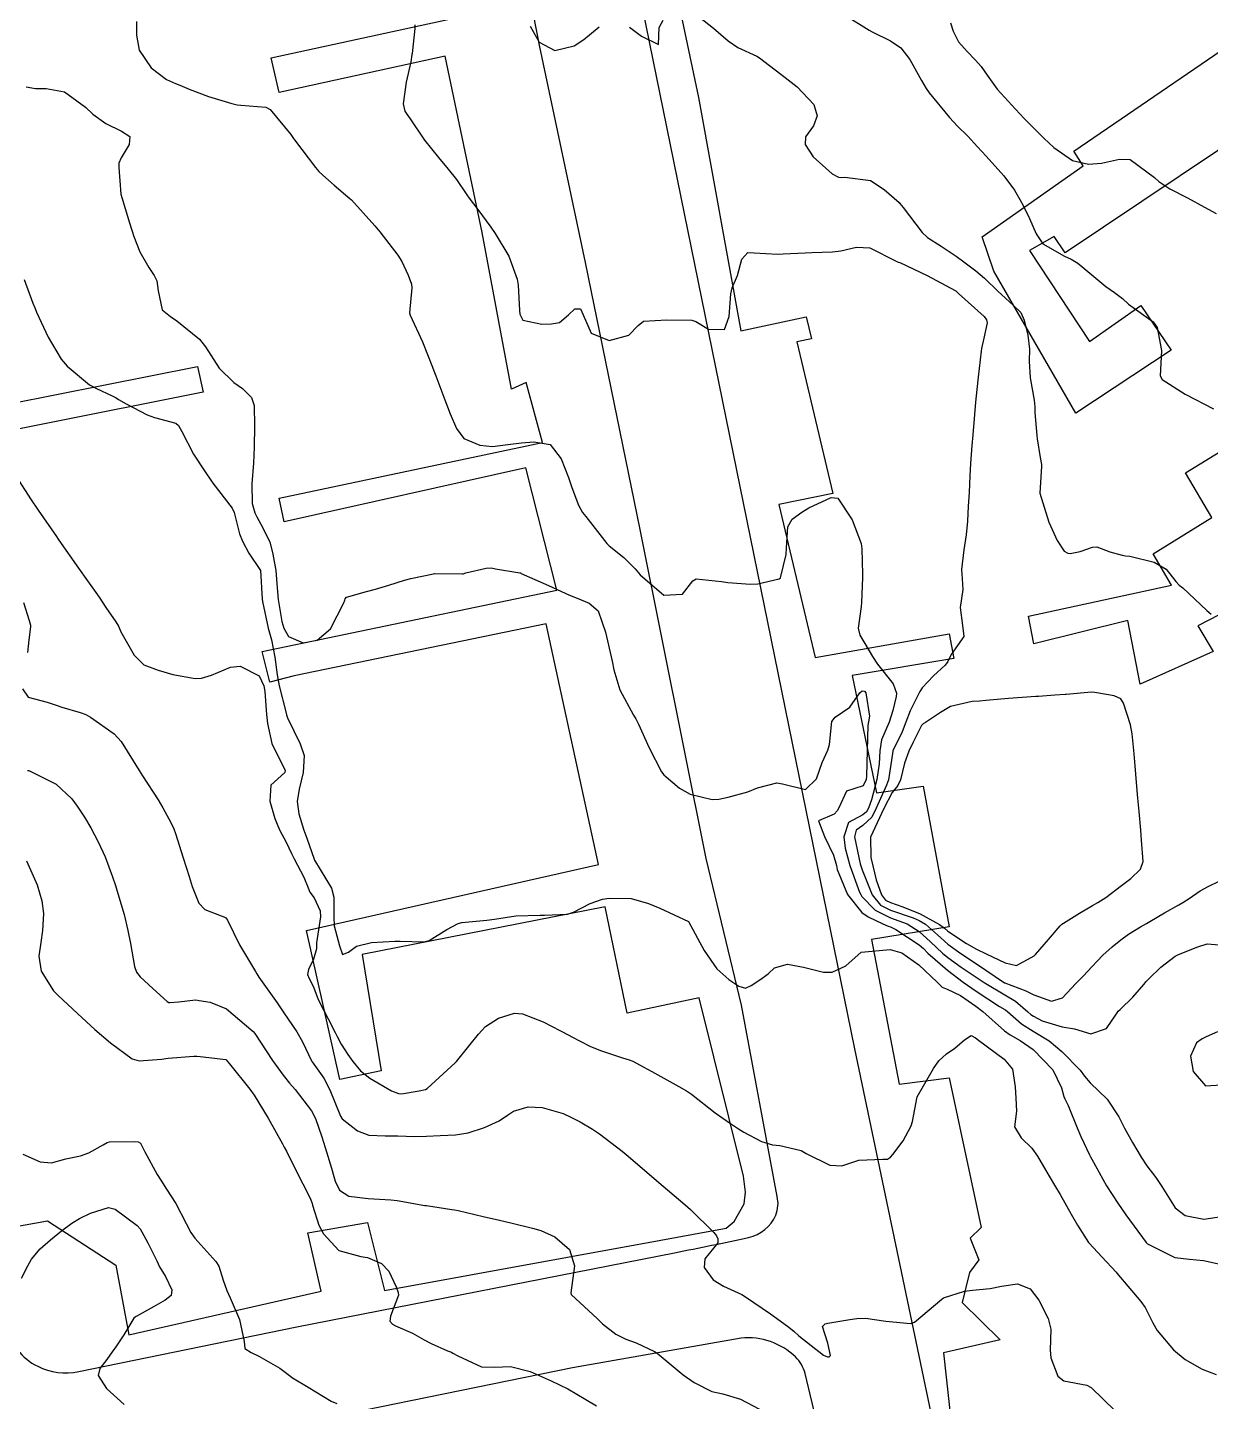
# Model space of a CAD drawing. Header units: metres. Extents: x 307586 to 320046, y 7427249 to 7434250.
# Drawn here: x 316859.9 to 316941.9, y 7432264.2 to 7432359.6 of the extents above; entities that cross this region are included whole.
import ezdxf

# ---------------------------------------------------------------- set-up
doc = ezdxf.new("R2010")
doc.units = ezdxf.units.M
doc.header["$MEASUREMENT"] = 0
for name, color, linetype in [('Curvas de Nivel 1m', 11, 'Continuous'), ('Curvas de Nivel 5m', 15, 'Continuous'), ('Edificações', 30, 'Continuous'), ('Vias Primárias', 230, 'Continuous')]:
    doc.layers.add(name, color=color, linetype=linetype)

msp = doc.modelspace()

# ---------------------------------------------------------------- linework, layer by layer
at = {"layer": 'Curvas de Nivel 1m', "flags": 128}
for points, elevation in [([(316867.428, 7432360), (316867.417, 7432359.047), (316867.601, 7432357.999), (316868.435, 7432356.774), (316869.511, 7432355.974), (316870.135, 7432355.679), (316870.419, 7432355.561), (316871.082, 7432355.288), (316872.411, 7432354.791), (316874.036, 7432354.294), (316874.406, 7432354.205), (316874.663, 7432354.173), (316876.404, 7432354.033), (316876.689, 7432353.887), (316878.121, 7432352.137), (316878.312, 7432351.871), (316878.381, 7432351.765), (316879.834, 7432349.848), (316880.082, 7432349.576), (316880.348, 7432349.323), (316881.128, 7432348.62), (316882.084, 7432347.822), (316882.221, 7432347.71), (316882.331, 7432347.606), (316883.954, 7432345.804), (316884.307, 7432345.392), (316885.56, 7432343.781), (316885.835, 7432343.333), (316886.269, 7432342.391), (316886.496, 7432341.768), (316886.524, 7432341.502), (316886.362, 7432339.769), (316886.398, 7432339.601), (316887.261, 7432337.76), (316887.959, 7432335.989), (316888.045, 7432335.751), (316888.187, 7432335.388), (316888.808, 7432333.74), (316889.179, 7432332.76), (316889.618, 7432331.728), (316890.133, 7432331.04), (316891.255, 7432330.58), (316892.125, 7432330.489), (316893.196, 7432330.62), (316894.129, 7432330.743), (316894.98, 7432330.817), (316896.128, 7432330.628), (316896.876, 7432329.642), (316897.401, 7432328.336), (316897.631, 7432327.635), (316898.081, 7432326.428), (316898.369, 7432325.919), (316898.601, 7432325.622), (316900.045, 7432323.763), (316900.221, 7432323.598), (316901.229, 7432322.782), (316902.027, 7432321.993), (316902.38, 7432321.576), (316904.002, 7432320.168), (316905.311, 7432320.233), (316906.018, 7432321.175), (316906.244, 7432321.303), (316908.017, 7432321.118), (316908.461, 7432321.059), (316910.015, 7432320.927), (316910.541, 7432320.948), (316912.021, 7432321.311), (316912.101, 7432321.38), (316912.126, 7432321.459), (316912.494, 7432323), (316912.525, 7432323.455), (316912.61, 7432324.91), (316912.925, 7432325.451), (316913.593, 7432325.93), (316914.081, 7432326.227), (316915.619, 7432326.948), (316916.088, 7432326.906), (316917.088, 7432325.4), (316917.696, 7432323.746), (316917.75, 7432323.393), (316917.795, 7432321.622), (316917.793, 7432321.392), (316917.738, 7432319.652), (316917.708, 7432319.393), (316917.494, 7432317.878), (316917.616, 7432317.394), (316917.967, 7432316.805), (316918.5, 7432315.924), (316918.843, 7432315.377), (316919.933, 7432314.009), (316920.158, 7432313.358), (316920.138, 7432313.14), (316919.911, 7432312.173), (316919.636, 7432311.364), (316919.123, 7432310.133), (316919.004, 7432309.373), (316918.96, 7432308.469), (316918.801, 7432307.376), (316918.42, 7432305.963), (316918.202, 7432305.384), (316918.077, 7432305.138), (316917.826, 7432304.934), (316916.834, 7432304.384), (316916.508, 7432303.403), (316916.594, 7432302.603), (316916.912, 7432301.399), (316917.589, 7432299.558), (316917.671, 7432299.391), (316917.752, 7432299.262), (316918.67, 7432298.304), (316919.737, 7432297.782), (316920.895, 7432297.348), (316921.728, 7432296.833), (316922.513, 7432296.12), (316923.352, 7432295.315), (316923.708, 7432295.015), (316924.652, 7432294.347), (316925.688, 7432293.649), (316926.239, 7432293.284), (316927.674, 7432292.42), (316928.404, 7432291.993), (316929.279, 7432291.246), (316929.484, 7432291.066), (316929.66, 7432290.954), (316930.259, 7432290.632), (316931.653, 7432290.219), (316932.51, 7432290.066), (316933.648, 7432289.714), (316934.729, 7432290.102), (316935.457, 7432291.172), (316935.542, 7432291.293), (316935.665, 7432291.411), (316936.566, 7432292.269), (316937.322, 7432293.154), (316937.489, 7432293.348), (316937.689, 7432293.569), (316938.489, 7432294.351), (316939.494, 7432295.123), (316939.714, 7432295.229), (316941.069, 7432295.757), (316941.722, 7432295.98), (316942.541, 7432295.912)], 758), ([(316901.634, 7432359.588), (316902.467, 7432358.962), (316903.643, 7432358.386), (316903.681, 7432359.568), (316903.956, 7432360.09)], 756), ([(316906.484, 7432360.279), (316907.468, 7432359.52), (316908.464, 7432358.647), (316909.153, 7432358.193), (316910.454, 7432357.592), (316910.646, 7432357.478), (316912.439, 7432356.093), (316913.268, 7432355.452), (316914.415, 7432354.226), (316914.653, 7432353.436), (316914.396, 7432352.744), (316913.845, 7432351.989), (316913.815, 7432351.446), (316914.37, 7432350.598), (316915.685, 7432349.42), (316916.121, 7432349.183), (316916.35, 7432349.16), (316916.582, 7432349.176), (316918.349, 7432348.954), (316919.305, 7432348.338), (316920.334, 7432347.431), (316920.397, 7432347.359), (316920.609, 7432347.078), (316921.944, 7432345.344), (316922.308, 7432344.999), (316923.245, 7432344.384), (316924.289, 7432343.704), (316924.828, 7432343.312), (316925.66, 7432342.682), (316926.272, 7432342.17), (316927.179, 7432341.281), (316928.253, 7432340.306), (316928.785, 7432339.799), (316929.026, 7432339.258), (316929.269, 7432338.213), (316929.378, 7432337.253), (316929.356, 7432336.404), (316929.438, 7432335.251), (316929.705, 7432333.712), (316929.745, 7432333.246), (316929.76, 7432332.847), (316929.894, 7432331.244), (316929.914, 7432331.016), (316930.128, 7432329.728), (316930.222, 7432329.239), (316930.229, 7432329.131), (316930.093, 7432327.24), (316930.73, 7432325.233), (316931.316, 7432323.966), (316931.799, 7432323.222), (316932.041, 7432323.077), (316932.197, 7432323.062), (316932.905, 7432323.211), (316933.747, 7432323.503), (316934.048, 7432323.52), (316934.956, 7432323.186), (316935.805, 7432322.938), (316936.04, 7432322.905), (316936.34, 7432322.867), (316938.036, 7432322.455), (316938.873, 7432321.979), (316939.536, 7432321.127), (316939.771, 7432320.874), (316940.018, 7432320.671), (316941.689, 7432319.103), (316941.999, 7432318.85)], 756), ([(316923.906, 7432359.901), (316924.085, 7432359.324), (316924.465, 7432358.577), (316925.05, 7432357.903), (316925.629, 7432357.302), (316926.023, 7432356.871), (316926.443, 7432356.275), (316927.141, 7432355.283), (316928.413, 7432353.913), (316929.016, 7432353.261), (316929.707, 7432352.561), (316930.389, 7432351.894), (316931.075, 7432351.233), (316932.374, 7432350.349), (316933.487, 7432350.093), (316934.372, 7432350.147), (316935.635, 7432350.44), (316936.375, 7432350.413), (316938.062, 7432349.153), (316938.359, 7432348.886), (316939.126, 7432348.363), (316940.342, 7432347.756), (316941.539, 7432347.108), (316942.328, 7432346.656)], 754), ([(316886.741, 7432359.767), (316886.727, 7432359.511), (316886.538, 7432357.769), (316886.527, 7432357.694), (316886.447, 7432357.187), (316886.127, 7432355.775), (316885.916, 7432354.272), (316886.03, 7432353.776), (316886.178, 7432353.55), (316886.398, 7432353.242), (316887.408, 7432351.76), (316888.365, 7432350.551), (316889.057, 7432349.739), (316889.631, 7432349.016), (316890.335, 7432347.957), (316890.498, 7432347.718), (316891.1, 7432346.937), (316892.009, 7432345.703), (316892.307, 7432345.277), (316893.261, 7432343.69), (316893.839, 7432342.113), (316893.91, 7432341.684), (316893.994, 7432339.925), (316894.024, 7432339.682), (316894.229, 7432339.247), (316895.546, 7432338.98), (316896.226, 7432339.002), (316896.779, 7432339.093), (316897.388, 7432339.638), (316897.838, 7432340.035), (316898.239, 7432340.043), (316898.423, 7432339.627), (316898.967, 7432338.365), (316900.215, 7432337.848), (316901.589, 7432338.216), (316902.226, 7432338.897), (316902.61, 7432339.195), (316904.23, 7432339.292), (316905.945, 7432339.249), (316906.229, 7432339.167), (316907.104, 7432338.641), (316908.224, 7432338.613), (316908.544, 7432339.505), (316908.665, 7432341.096), (316908.763, 7432341.502), (316909.123, 7432342.349), (316909.43, 7432343.493), (316909.832, 7432343.945), (316910.29, 7432343.922), (316911.907, 7432343.846), (316912.289, 7432343.862), (316913.81, 7432343.925), (316914.291, 7432343.947), (316915.705, 7432344.005), (316916.293, 7432344.074), (316917.374, 7432344.322), (316918.296, 7432344.271), (316920.127, 7432343.362), (316920.227, 7432343.305), (316920.282, 7432343.287), (316920.386, 7432343.255), (316922.273, 7432342.366), (316924.218, 7432341.32), (316924.262, 7432341.29), (316924.467, 7432341.11), (316926.236, 7432339.517), (316926.411, 7432339.288), (316926.452, 7432339.067), (316926.22, 7432338.008), (316926.055, 7432337.292), (316926.024, 7432337.106), (316925.823, 7432335.296), (316925.661, 7432333.808), (316925.617, 7432333.298), (316925.57, 7432332.712), (316925.447, 7432331.3), (316925.379, 7432330.549), (316925.296, 7432329.302), (316925.255, 7432328.448), (316925.188, 7432327.304), (316925.131, 7432326.352), (316925.086, 7432325.305), (316924.995, 7432324.37), (316924.826, 7432323.308), (316924.672, 7432321.953), (316924.716, 7432321.31), (316924.763, 7432320.557), (316924.581, 7432319.311), (316924.734, 7432318.062), (316924.831, 7432317.307), (316923.96, 7432316.058), (316923.718, 7432315.559), (316923.542, 7432315.324), (316922.713, 7432314.561), (316921.929, 7432313.744), (316921.771, 7432313.496), (316921.695, 7432313.342), (316921.115, 7432312.144), (316920.815, 7432311.351), (316920.554, 7432310.693), (316919.904, 7432309.36), (316919.897, 7432309.335), (316919.871, 7432309.185), (316919.597, 7432307.364), (316919.467, 7432306.984), (316918.755, 7432305.376), (316918.443, 7432304.762), (316917.815, 7432304.173), (316917.351, 7432303.853), (316917.243, 7432303.396), (316917.642, 7432301.534), (316917.685, 7432301.391), (316917.779, 7432301.116), (316918.464, 7432299.379), (316919.036, 7432298.661), (316919.742, 7432298.302), (316921.306, 7432297.776), (316921.737, 7432297.599), (316922.174, 7432297.333), (316922.998, 7432296.593), (316923.719, 7432295.959), (316924.621, 7432295.301), (316925.702, 7432294.577), (316927.654, 7432293.27), (316927.683, 7432293.256), (316929.136, 7432292.706), (316929.675, 7432292.437), (316930.906, 7432291.992), (316931.673, 7432292.222), (316932.61, 7432293.206), (316933.13, 7432293.76), (316933.701, 7432294.372), (316934.1, 7432294.793), (316934.477, 7432295.182), (316935.124, 7432295.771), (316935.724, 7432296.257), (316936.252, 7432296.641), (316937.087, 7432297.156), (316937.498, 7432297.39), (316937.739, 7432297.528), (316938.763, 7432298.12), (316939.756, 7432298.679), (316940.036, 7432298.84), (316940.473, 7432299.113), (316941.228, 7432299.646), (316941.771, 7432299.95), (316942.551, 7432300.316)], 757), ([(316894.736, 7432359.676), (316895.35, 7432358.555), (316896.456, 7432357.985), (316897.793, 7432358.303), (316898.464, 7432358.729), (316899.522, 7432359.614)], 756), ([(316859.773, 7432355.446), (316860.415, 7432355.329), (316861.154, 7432355.334), (316862.413, 7432355.098), (316863.88, 7432354.045), (316864.398, 7432353.551), (316865.282, 7432352.917), (316866.387, 7432352.383), (316866.948, 7432352.004), (316866.921, 7432351.458), (316866.361, 7432350.518), (316866.204, 7432350.163), (316866.186, 7432350.013), (316866.194, 7432349.855), (316866.333, 7432348.01), (316866.94, 7432346.004), (316867.227, 7432345.067), (316867.652, 7432343.996), (316868.272, 7432342.912), (316868.646, 7432342.363), (316868.836, 7432341.981), (316868.931, 7432341.301), (316869.212, 7432339.975), (316869.773, 7432339.511), (316870.226, 7432339.22), (316871.789, 7432337.944), (316872.205, 7432337.411), (316873.152, 7432335.93), (316874.173, 7432334.926), (316874.782, 7432334.524), (316875.405, 7432333.901), (316875.583, 7432333.325), (316875.616, 7432331.898), (316875.577, 7432330.442), (316875.561, 7432329.898), (316875.537, 7432329.328), (316875.428, 7432327.9), (316875.437, 7432326.535), (316875.632, 7432325.896), (316875.768, 7432325.602), (316876.055, 7432325.097), (316876.662, 7432323.884), (316876.89, 7432323.026), (316877.085, 7432321.879), (316877.192, 7432320.691), (316877.261, 7432319.877), (316877.508, 7432318.344), (316877.632, 7432317.873), (316877.967, 7432317.295), (316878.981, 7432316.873), (316879.965, 7432317.054), (316880.87, 7432317.831), (316881.805, 7432319.636), (316881.866, 7432319.821), (316881.9, 7432319.916), (316881.996, 7432320.025), (316883.382, 7432320.427), (316884.005, 7432320.585), (316884.934, 7432320.861), (316886.014, 7432321.201), (316886.461, 7432321.32), (316888.022, 7432321.661), (316888.102, 7432321.669), (316890.022, 7432321.655), (316890.08, 7432321.662), (316890.283, 7432321.717), (316891.676, 7432322.054), (316892.027, 7432322.058), (316892.332, 7432322.003), (316894.023, 7432321.728), (316894.055, 7432321.712), (316894.12, 7432321.679), (316896.011, 7432320.837), (316897.459, 7432320.178), (316897.998, 7432319.955), (316898.839, 7432319.617), (316899.461, 7432319.081), (316899.973, 7432317.6), (316900.426, 7432315.595), (316900.55, 7432314.988), (316900.95, 7432313.59), (316901.906, 7432311.847), (316902.069, 7432311.578), (316902.249, 7432311.226), (316903.004, 7432309.569), (316903.856, 7432307.898), (316904.002, 7432307.706), (316904.179, 7432307.555), (316905.087, 7432306.779), (316905.841, 7432306.352), (316907.362, 7432305.991), (316907.838, 7432306.005), (316908.478, 7432306.139), (316909.843, 7432306.528), (316910.516, 7432306.804), (316911.85, 7432307.144), (316912.239, 7432307.066), (316913.845, 7432306.674), (316914.616, 7432307.429), (316915.006, 7432308.565), (316915.392, 7432309.417), (316915.496, 7432309.799), (316915.68, 7432311.413), (316915.906, 7432311.692), (316916.924, 7432312.389), (316917.604, 7432313.393), (316917.777, 7432313.539), (316917.925, 7432313.519), (316918.034, 7432313.388), (316918.287, 7432311.765), (316918.216, 7432311.385), (316918.166, 7432311.119), (316918.11, 7432309.386), (316918.07, 7432307.602), (316918.041, 7432307.387), (316917.848, 7432306.944), (316916.678, 7432306.568), (316916.145, 7432305.407), (316916.028, 7432305.21), (316915.826, 7432304.979), (316914.739, 7432304.507), (316915.161, 7432303.416), (316915.79, 7432302.126), (316915.989, 7432301.408), (316916.049, 7432301.137), (316916.762, 7432299.4), (316917.741, 7432298.153), (316918.191, 7432297.837), (316919.214, 7432297.368), (316919.573, 7432297.204), (316919.731, 7432297.147), (316920.11, 7432296.975), (316921.718, 7432295.893), (316922.02, 7432295.639), (316922.34, 7432295.331), (316923.695, 7432294.134), (316924.79, 7432293.299), (316925.677, 7432292.693), (316927.31, 7432291.63), (316927.664, 7432291.414), (316927.754, 7432291.359), (316927.859, 7432291.267), (316928.819, 7432290.417), (316929.65, 7432289.91), (316930.751, 7432289.229), (316931.632, 7432288.506), (316932.903, 7432287.201), (316933.207, 7432286.794), (316933.604, 7432286.32), (316934.766, 7432285.178), (316935.575, 7432283.968), (316935.986, 7432283.166), (316936.529, 7432282.184), (316937.132, 7432281.154), (316937.537, 7432280.567), (316938.144, 7432279.756), (316938.56, 7432279.134), (316939.501, 7432277.653), (316940.189, 7432277.113), (316941.491, 7432276.865), (316942.861, 7432277.079)], 759), ([(316859.288, 7432328.092), (316860.075, 7432326.855), (316860.604, 7432326.075), (316861.868, 7432324.238), (316861.991, 7432324.061), (316862.042, 7432323.988), (316863.384, 7432322.046), (316864.01, 7432321.176), (316864.832, 7432320.027), (316865.288, 7432319.319), (316865.976, 7432318.327), (316866.168, 7432318.008), (316866.336, 7432317.637), (316867.253, 7432315.997), (316867.936, 7432315.341), (316868.914, 7432314.957), (316869.93, 7432314.664), (316871.483, 7432314.388), (316871.928, 7432314.417), (316872.625, 7432314.625), (316873.942, 7432315.172), (316874.613, 7432315.239), (316875.933, 7432314.565), (316876.252, 7432313.887), (316876.325, 7432313.48), (316876.452, 7432311.885), (316876.514, 7432311.263), (316876.809, 7432309.881), (316877.733, 7432307.992), (316877.717, 7432307.871), (316876.747, 7432306.978), (316876.669, 7432305.882), (316877.019, 7432304.674), (316877.334, 7432303.875), (316877.795, 7432303.032), (316878.172, 7432302.249), (316878.355, 7432301.861), (316879.027, 7432300.588), (316879.321, 7432299.846), (316879.457, 7432299.551), (316879.746, 7432299.173), (316880.163, 7432298.261), (316880.177, 7432297.836), (316879.914, 7432296.037), (316879.914, 7432295.838), (316879.919, 7432295.628), (316879.699, 7432294.915), (316879.354, 7432294.179), (316879.294, 7432293.846), (316879.405, 7432293.569), (316879.675, 7432293.022), (316880.011, 7432292.181), (316880.166, 7432291.835), (316880.72, 7432290.756), (316881.198, 7432289.824), (316881.341, 7432289.534), (316881.625, 7432289.006), (316882.089, 7432288.285), (316882.426, 7432287.808), (316882.965, 7432287.158), (316883.602, 7432286.649), (316885.117, 7432285.775), (316885.59, 7432285.574), (316885.806, 7432285.551), (316887.025, 7432285.756), (316887.475, 7432285.871), (316887.595, 7432285.94), (316889.537, 7432287.721), (316889.614, 7432287.806), (316890.469, 7432288.867), (316891.162, 7432289.705), (316891.378, 7432289.961), (316891.641, 7432290.23), (316892.534, 7432290.802), (316893.655, 7432291.162), (316894.202, 7432291.118), (316895.646, 7432290.553), (316897.422, 7432289.632), (316897.632, 7432289.509), (316898.871, 7432288.857), (316899.623, 7432288.566), (316901.139, 7432288.063), (316901.616, 7432287.916), (316901.854, 7432287.816), (316902.322, 7432287.569), (316903.168, 7432287.116), (316903.606, 7432286.881), (316905.062, 7432286.072), (316905.595, 7432285.767), (316905.942, 7432285.527), (316907.574, 7432284.25), (316908.647, 7432283.494), (316909.198, 7432283.124), (316909.557, 7432282.898), (316910.777, 7432282.241), (316911.549, 7432282.02), (316912.069, 7432281.973), (316913.545, 7432281.635), (316913.895, 7432281.426), (316915.531, 7432280.618), (316916.363, 7432280.569), (316917.536, 7432280.961), (316919.203, 7432281.03), (316919.54, 7432281.029), (316919.731, 7432281.168), (316919.898, 7432281.356), (316920.613, 7432282.288), (316921.174, 7432283.344), (316921.267, 7432283.643), (316921.593, 7432285.34), (316922.726, 7432287.323), (316923.09, 7432287.849), (316923.628, 7432288.347), (316924.208, 7432288.73), (316924.885, 7432289.298), (316925.342, 7432289.597), (316925.644, 7432289.442), (316925.854, 7432289.288), (316927.623, 7432287.96), (316928.194, 7432287.261), (316928.384, 7432286.042), (316928.433, 7432285.257), (316928.491, 7432284.345), (316928.353, 7432283.258), (316928.798, 7432282.494), (316929.548, 7432281.787), (316929.944, 7432281.236), (316930.515, 7432280.249), (316931.129, 7432279.224), (316931.513, 7432278.581), (316932.285, 7432277.208), (316932.727, 7432276.443), (316933.474, 7432275.249), (316933.519, 7432275.19), (316934.403, 7432274.236), (316935.397, 7432273.17), (316935.442, 7432273.122), (316937.117, 7432271.153), (316937.419, 7432270.722), (316937.935, 7432269.669), (316938.239, 7432269.137), (316939.383, 7432267.798), (316940.176, 7432267.112), (316941.367, 7432266.46), (316942.347, 7432266.069)], 761), ([(316859.571, 7432319.668), (316859.976, 7432318.413), (316860.065, 7432318.079), (316860.07, 7432317.981), (316859.958, 7432317.08), (316859.845, 7432316.181)], 762), ([(316859.508, 7432313.675), (316859.913, 7432313.086), (316861.23, 7432312.747), (316861.907, 7432312.512), (316862.24, 7432312.388), (316863.516, 7432312.036), (316863.901, 7432311.883), (316864.218, 7432311.707), (316865.881, 7432310.557), (316866.345, 7432310.005), (316867.188, 7432308.668), (316867.616, 7432307.992), (316867.847, 7432307.626), (316868.914, 7432305.974), (316869.255, 7432305.406), (316869.807, 7432304.381), (316870.002, 7432303.958), (316870.125, 7432303.631), (316870.668, 7432301.951), (316871.071, 7432300.639), (316871.288, 7432299.945), (316871.741, 7432298.798), (316872.152, 7432298.348), (316873.293, 7432297.917), (316873.607, 7432297.787), (316873.73, 7432297.616), (316874.573, 7432295.901), (316875.685, 7432294.046), (316875.769, 7432293.889), (316875.901, 7432293.668), (316877.173, 7432291.875), (316877.653, 7432291.192), (316878.546, 7432289.856), (316878.938, 7432289.162), (316879.563, 7432287.841), (316879.584, 7432287.811), (316879.612, 7432287.776), (316880.426, 7432286.656), (316880.833, 7432285.828), (316881.566, 7432284.017), (316881.686, 7432283.818), (316882.753, 7432283), (316883.552, 7432282.686), (316884.685, 7432282.646), (316885.552, 7432282.64), (316886.701, 7432282.609), (316887.552, 7432282.629), (316888.493, 7432282.677), (316889.553, 7432282.721), (316890.424, 7432282.841), (316891.558, 7432283.211), (316892.579, 7432283.685), (316893.171, 7432284.074), (316893.573, 7432284.348), (316894.59, 7432284.647), (316895.577, 7432284.608), (316897.022, 7432284.185), (316897.568, 7432283.947), (316898.209, 7432283.62), (316899.065, 7432283.114), (316899.555, 7432282.773), (316901.127, 7432281.584), (316901.538, 7432281.244), (316903.513, 7432279.55), (316905.496, 7432277.858), (316905.855, 7432277.526), (316907.477, 7432275.934), (316907.668, 7432275.7), (316907.756, 7432275.506), (316907.763, 7432275.211), (316907.463, 7432274.851), (316906.855, 7432274.112), (316906.811, 7432273.516), (316907.434, 7432272.655), (316908.15, 7432272.219), (316909.424, 7432271.633), (316909.675, 7432271.477), (316911.405, 7432270.291), (316912.592, 7432269.442), (316913.029, 7432269.075), (316913.386, 7432268.763), (316915.101, 7432267.413), (316915.372, 7432267.299), (316915.483, 7432267.298), (316915.585, 7432267.408), (316915.381, 7432268.245), (316915.024, 7432269.414), (316915.214, 7432269.594), (316915.397, 7432269.653), (316916.908, 7432269.895), (316917.409, 7432269.97), (316918.014, 7432269.986), (316919.407, 7432269.784), (316921.137, 7432269.612), (316921.407, 7432269.721), (316923.3, 7432271.312), (316923.424, 7432271.396), (316924.863, 7432271.861), (316925.429, 7432271.923), (316926.664, 7432272.044), (316927.432, 7432272.21), (316928.559, 7432272.378), (316929.431, 7432272.029), (316930.021, 7432271.234), (316930.678, 7432269.96), (316930.873, 7432269.225), (316930.828, 7432267.779), (316930.868, 7432267.225), (316931.36, 7432265.96), (316931.776, 7432265.633), (316933.354, 7432265.332), (316933.661, 7432265.187), (316935.329, 7432263.556)], 762), ([(316859.852, 7432308.005), (316859.939, 7432307.991), (316861.838, 7432307.049), (316862.94, 7432306.043), (316863.313, 7432305.533), (316863.81, 7432304.761), (316864.244, 7432304.026), (316864.764, 7432303.05), (316865.245, 7432302.015), (316865.762, 7432300.627), (316865.966, 7432300.008), (316866.066, 7432299.691), (316866.571, 7432298.002), (316866.829, 7432296.886), (316866.996, 7432295.997), (316867.274, 7432294.408), (316867.418, 7432293.993), (316867.68, 7432293.669), (316868.562, 7432292.866), (316869.552, 7432291.962), (316869.662, 7432291.9), (316869.729, 7432291.892), (316870.355, 7432291.953), (316871.524, 7432292.082), (316871.664, 7432292.062), (316871.768, 7432292.042), (316872.525, 7432291.927), (316873.656, 7432291.459), (316875.511, 7432289.891), (316875.631, 7432289.736), (316876.863, 7432287.877), (316877.603, 7432286.854), (316878.041, 7432286.307), (316878.421, 7432285.858), (316879.571, 7432284.376), (316879.843, 7432283.837), (316880.285, 7432282.568), (316880.521, 7432281.83), (316880.957, 7432280.39), (316881.106, 7432279.824), (316881.194, 7432279.507), (316881.504, 7432278.879), (316882.145, 7432278.456), (316883.498, 7432278.284), (316885.077, 7432278.195), (316885.497, 7432278.149), (316887.428, 7432277.816), (316887.494, 7432277.811), (316887.553, 7432277.808), (316887.992, 7432277.743), (316889.309, 7432277.541), (316889.491, 7432277.513), (316889.751, 7432277.456), (316891.486, 7432277.056), (316892.601, 7432276.8), (316893.482, 7432276.581), (316894.892, 7432276.243), (316895.477, 7432276.078), (316896.453, 7432275.64), (316897.46, 7432274.748), (316897.807, 7432273.625), (316897.547, 7432271.751), (316897.574, 7432271.628), (316899.398, 7432269.933), (316899.756, 7432269.596), (316900.674, 7432268.875), (316901.382, 7432268.537), (316902.096, 7432268.286), (316903.374, 7432267.671), (316903.546, 7432267.548), (316905.358, 7432266.062), (316906.11, 7432265.522), (316907.344, 7432264.906), (316908.11, 7432264.73), (316909.336, 7432264.358), (316911.041, 7432263.463)], 763), ([(316859.778, 7432301.729), (316860.517, 7432300.072), (316860.855, 7432298.955), (316860.959, 7432298.068), (316860.888, 7432296.895), (316860.774, 7432296.069), (316860.645, 7432295.119), (316860.813, 7432294.069), (316861.669, 7432292.715), (316861.985, 7432292.375), (316862.325, 7432292.05), (316863.645, 7432290.832), (316864.53, 7432290.021), (316865.624, 7432289.093), (316867.122, 7432287.995), (316867.611, 7432287.847), (316869.147, 7432287.967), (316869.614, 7432288.026), (316871.393, 7432288.165), (316871.615, 7432288.165), (316871.829, 7432288.151), (316873.613, 7432287.932), (316873.648, 7432287.91), (316873.871, 7432287.647), (316875.278, 7432285.893), (316875.587, 7432285.465), (316876.561, 7432283.88), (316877.545, 7432282.09), (316877.621, 7432281.946), (316877.664, 7432281.868), (316877.825, 7432281.579), (316878.688, 7432279.852), (316878.965, 7432279.305), (316879.497, 7432278.279), (316879.608, 7432277.953), (316879.639, 7432277.839), (316880.082, 7432276.437), (316880.385, 7432275.831), (316881.456, 7432274.693), (316882.985, 7432274.262), (316883.449, 7432274.199), (316884.411, 7432273.78), (316884.921, 7432273.258), (316885.427, 7432272.163), (316885.577, 7432271.768), (316885.597, 7432271.592), (316885.413, 7432271.093), (316885.04, 7432270.132), (316885.009, 7432269.774), (316885.183, 7432269.564), (316885.39, 7432269.458), (316886.572, 7432268.945), (316887.38, 7432268.487), (316887.859, 7432268.225), (316889.011, 7432267.725), (316889.271, 7432267.62), (316889.371, 7432267.57), (316889.713, 7432267.373), (316891.362, 7432266.62), (316892.255, 7432266.58), (316893.363, 7432266.641), (316894.73, 7432266.285), (316895.357, 7432266.013), (316896.191, 7432265.642), (316897.345, 7432265.082), (316898.602, 7432264.343), (316899.328, 7432263.908)], 764), ([(316942.436, 7432289.873), (316941.647, 7432289.508), (316941.371, 7432289.377), (316940.964, 7432289.107), (316940.559, 7432288.181), (316940.731, 7432287.109), (316941.603, 7432286.121), (316942.698, 7432286.178)], 758), ([(316859.43, 7432272.767), (316859.888, 7432273.626), (316860.132, 7432274.073), (316860.728, 7432274.79), (316861.457, 7432275.431), (316862.208, 7432276.049), (316862.927, 7432276.582), (316863.476, 7432276.909), (316864.224, 7432277.28), (316865.488, 7432277.66), (316865.939, 7432277.555), (316867.477, 7432276.42), (316867.669, 7432276.181), (316867.781, 7432275.985), (316868.213, 7432275.228), (316868.83, 7432273.969), (316869.02, 7432273.547), (316869.432, 7432272.881), (316869.878, 7432271.955), (316869.822, 7432271.551), (316869.412, 7432271.232), (316868.595, 7432270.782), (316867.395, 7432270.115), (316867.319, 7432270.066), (316867.246, 7432269.991), (316866.55, 7432268.829), (316865.982, 7432268.004), (316865.735, 7432267.641), (316865.364, 7432267.11), (316864.883, 7432266.489), (316864.749, 7432266.016), (316865.339, 7432265.101), (316866.557, 7432263.998)], 766)]:
    msp.add_lwpolyline(points, dxfattribs=dict(at, elevation=elevation))
at = {"layer": 'Curvas de Nivel 1m', "elevation": 756, "flags": 128}
msp.add_lwpolyline([(316935.259, 7432313.18), (316933.926, 7432313.423), (316933.696, 7432313.433), (316931.924, 7432313.284), (316931.867, 7432313.278), (316931.146, 7432313.228), (316930.016, 7432313.145), (316929.922, 7432313.142), (316929.815, 7432313.135), (316927.92, 7432312.988), (316926.348, 7432312.857), (316925.918, 7432312.823), (316925.404, 7432312.784), (316923.914, 7432312.45), (316923.203, 7432312.034), (316922.167, 7432311.337), (316921.999, 7432311.242), (316921.9, 7432311.118), (316921.295, 7432309.933), (316921.013, 7432309.349), (316920.702, 7432308.514), (316920.436, 7432307.354), (316920.249, 7432306.956), (316919.844, 7432306.469), (316919.271, 7432305.368), (316918.818, 7432304.375), (316918.355, 7432303.382), (316918.375, 7432301.967), (316918.506, 7432301.379), (316918.734, 7432300.41), (316919.111, 7432299.37), (316919.393, 7432299.009), (316919.748, 7432298.83), (316920.527, 7432298.57), (316921.744, 7432298.081), (316923.15, 7432297.319), (316923.483, 7432297.067), (316923.728, 7432296.857), (316925.021, 7432295.996), (316925.716, 7432295.606), (316926.388, 7432295.283), (316927.704, 7432294.663), (316928.484, 7432294.476), (316929.711, 7432295.139), (316929.76, 7432295.191), (316929.806, 7432295.239), (316930.692, 7432296.262), (316931.518, 7432297.222), (316931.629, 7432297.327), (316931.736, 7432297.4), (316932.854, 7432298.095), (316933.754, 7432298.622), (316934.119, 7432298.833), (316934.678, 7432299.186), (316935.771, 7432300.01), (316936.427, 7432300.513), (316937.094, 7432301.157), (316937.268, 7432301.676), (316937.157, 7432303.156), (316937.104, 7432303.867), (316937.001, 7432305.158), (316936.91, 7432306.092), (316936.806, 7432307.16), (316936.707, 7432308.325), (316936.639, 7432309.162), (316936.504, 7432310.557), (316936.389, 7432311.165), (316935.918, 7432312.666), (316935.723, 7432312.975)], close=True, dxfattribs=at)
at = {"layer": 'Curvas de Nivel 5m', "flags": 128}
for points, elevation in [([(316916.489, 7432360.493), (316918.263, 7432359.392), (316918.472, 7432359.271), (316919.748, 7432358.653), (316920.461, 7432358.161), (316921.086, 7432357.354), (316921.884, 7432355.9), (316922.216, 7432355.342), (316922.429, 7432355.047), (316923.841, 7432353.326), (316924.397, 7432352.729), (316925.113, 7432352.032), (316925.784, 7432351.299), (316926.373, 7432350.631), (316927.61, 7432349.277), (316928.343, 7432348.273), (316928.711, 7432347.637), (316928.927, 7432347.261), (316929.395, 7432346.325), (316929.842, 7432345.247), (316930.303, 7432344.562), (316931.817, 7432343.697), (316932.287, 7432343.492), (316932.74, 7432343.215), (316934.27, 7432341.937), (316934.678, 7432341.605), (316935.293, 7432341.185), (316935.837, 7432340.754), (316936.255, 7432340.377), (316937.971, 7432339.153), (316938.237, 7432338.752), (316938.554, 7432337.145), (316938.447, 7432335.397), (316938.591, 7432335.144), (316940.178, 7432334.131), (316942.163, 7432333.1)], 755), ([(316859.63, 7432342.089), (316860.238, 7432340.446), (316860.383, 7432340.078), (316860.486, 7432339.822), (316861.3, 7432338.069), (316862.19, 7432336.543), (316862.604, 7432336.056), (316864.17, 7432334.776), (316864.642, 7432334.507), (316865.732, 7432334.016), (316866.008, 7432333.859), (316866.16, 7432333.76), (316866.713, 7432333.449), (316868.15, 7432332.68), (316868.66, 7432332.494), (316870.144, 7432332.106), (316870.341, 7432331.958), (316870.559, 7432331.533), (316871.379, 7432329.947), (316872.102, 7432328.873), (316872.721, 7432327.934), (316874.067, 7432326.212), (316874.206, 7432325.918), (316874.569, 7432324.433), (316874.764, 7432323.909), (316875.212, 7432323.079), (316876.023, 7432321.89), (316876.134, 7432319.889), (316876.154, 7432319.726), (316876.556, 7432317.884), (316876.785, 7432317.062), (316877.03, 7432315.879), (316877.175, 7432314.637), (316877.33, 7432313.876), (316877.8, 7432311.975), (316877.827, 7432311.871), (316877.9, 7432311.666), (316878.785, 7432309.856), (316879.046, 7432309.033), (316878.991, 7432307.853), (316878.701, 7432306.717), (316878.561, 7432305.859), (316878.678, 7432304.999), (316879.042, 7432303.851), (316879.245, 7432303.296), (316879.75, 7432301.84), (316879.782, 7432301.774), (316880.943, 7432299.828), (316881.124, 7432299.204), (316881.105, 7432297.826), (316881.128, 7432297.227), (316881.5, 7432295.822), (316881.704, 7432295.23), (316882.134, 7432295.386), (316882.688, 7432295.805), (316883.716, 7432296.055), (316885.335, 7432296.155), (316885.717, 7432296.148), (316887.367, 7432296.103), (316887.717, 7432296.207), (316888.95, 7432296.957), (316889.73, 7432297.379), (316890.005, 7432297.443), (316891.732, 7432297.618), (316892.256, 7432297.692), (316893.735, 7432297.911), (316895.427, 7432297.962), (316895.736, 7432297.964), (316897.332, 7432298.039), (316897.738, 7432298.164), (316898.901, 7432298.769), (316899.748, 7432299.072), (316900.208, 7432299.136), (316901.748, 7432299.109), (316902.956, 7432298.773), (316903.742, 7432298.439), (316905.733, 7432297.53), (316906.799, 7432295.519), (316907.694, 7432294.238), (316908.512, 7432293.498), (316909.223, 7432293.031), (316909.677, 7432292.903), (316910.069, 7432293.086), (316910.669, 7432293.47), (316911.255, 7432293.899), (316911.696, 7432294.3), (316912.583, 7432294.563), (316913.697, 7432294.35), (316915.1, 7432294.008), (316915.692, 7432294.015), (316916.646, 7432294.453), (316917.713, 7432295.39), (316919.715, 7432295.578), (316920.516, 7432295.352), (316921.701, 7432294.522), (316922.979, 7432293.321), (316923.33, 7432292.966), (316923.678, 7432292.821), (316924.592, 7432292.383), (316925.667, 7432291.65), (316926.146, 7432291.285), (316927.65, 7432289.942), (316928.042, 7432289.659), (316928.747, 7432289.253), (316929.634, 7432288.637), (316930.999, 7432287.226), (316931.6, 7432285.972), (316931.758, 7432285.381), (316931.826, 7432285.217), (316932.06, 7432284.739), (316932.689, 7432283.203), (316932.952, 7432282.594), (316933.544, 7432281.328), (316933.612, 7432281.189), (316933.699, 7432281.031), (316934.738, 7432279.178), (316935.505, 7432277.964), (316936.065, 7432277.164), (316937.474, 7432275.245), (316937.52, 7432275.196), (316937.579, 7432275.148), (316939.459, 7432274.209), (316940.489, 7432274.078), (316941.456, 7432273.992), (316942.829, 7432273.702)], 760), ([(316859.532, 7432281.369), (316860.746, 7432280.847), (316861.524, 7432280.775), (316862.515, 7432281.058), (316863.531, 7432281.265), (316864.102, 7432281.457), (316865.103, 7432282.014), (316865.38, 7432282.176), (316865.545, 7432282.225), (316867.288, 7432282.25), (316867.545, 7432282.231), (316867.69, 7432282.133), (316867.77, 7432281.987), (316867.987, 7432281.532), (316868.863, 7432279.97), (316869.099, 7432279.556), (316869.503, 7432278.937), (316870.144, 7432277.953), (316870.875, 7432276.55), (316871.195, 7432275.943), (316871.467, 7432275.545), (316872.933, 7432273.918), (316873.122, 7432273.597), (316873.43, 7432272.631), (316873.684, 7432271.907), (316873.92, 7432271.4), (316874.576, 7432269.898), (316874.898, 7432268.374), (316874.939, 7432267.894), (316875.37, 7432267.602), (316875.902, 7432267.351), (316877.359, 7432266.522), (316877.727, 7432266.235), (316878.241, 7432265.857), (316879.343, 7432265.2), (316880.924, 7432264.229), (316881.327, 7432264.065)], 765)]:
    msp.add_lwpolyline(points, dxfattribs=dict(at, elevation=elevation))
at = {"layer": 'Edificações'}
for points in [[(316901.805, 7432376.538), (316906.41, 7432354.707), (316909.36, 7432338.526), (316913.879, 7432339.481), (316914.247, 7432337.954), (316913.234, 7432337.748), (316915.73, 7432327.233), (316912.002, 7432326.454), (316914.505, 7432315.854), (316923.814, 7432317.495), (316924.132, 7432315.773), (316917.069, 7432314.585), (316918.765, 7432306.454), (316922.008, 7432306.913), (316923.816, 7432297.154), (316918.428, 7432296.26), (316920.346, 7432286.224), (316923.82, 7432286.663), (316926.032, 7432276.279), (316925.268, 7432275.551), (316925.869, 7432274.026), (316925.222, 7432273.148), (316924.713, 7432271.07), (316927.35, 7432268.483), (316923.423, 7432267.58), (316924.21, 7432260.42)], [(316858.792, 7432276.308), (316861.248, 7432276.739), (316865.994, 7432273.664), (316866.899, 7432268.843), (316880.223, 7432271.859), (316879.318, 7432275.905), (316883.455, 7432276.636), (316884.618, 7432271.902), (316903.811, 7432275.402), (316908.329, 7432276.226), (316908.894, 7432276.703), (316909.589, 7432277.918), (316909.676, 7432278.743), (316909.538, 7432279.837), (316906.471, 7432292.223), (316901.47, 7432291.158), (316899.937, 7432298.549), (316883.069, 7432295.22), (316884.403, 7432287.162), (316881.536, 7432286.563), (316879.219, 7432296.89), (316899.47, 7432301.467), (316895.846, 7432318.18), (316878.367, 7432314.561), (316876.661, 7432314.135), (316876.129, 7432316.264), (316896.579, 7432320.519), (316894.438, 7432329.005), (316877.667, 7432325.26), (316877.329, 7432326.903), (316895.592, 7432330.757), (316894.454, 7432334.938), (316893.442, 7432334.475), (316891.416, 7432345.354), (316888.843, 7432357.579), (316877.321, 7432355.049), (316876.756, 7432357.478), (316889.016, 7432360.138)], [(316947.752, 7432354.566), (316931.869, 7432343.937), (316931.103, 7432345.069), (316929.388, 7432344.09), (316933.557, 7432337.786), (316937.121, 7432340.271), (316939.21, 7432337.172), (316932.605, 7432332.815), (316926.913, 7432342.654), (316926.109, 7432345.04), (316933.109, 7432349.965), (316932.457, 7432350.989), (316942.681, 7432357.986)], [(316848.789, 7432331.508), (316871.652, 7432336.051), (316872.041, 7432334.258), (316849.654, 7432329.802)], [(316944.781, 7432319.966), (316941.071, 7432318.041), (316942.124, 7432316.254), (316937.065, 7432313.993), (316936.198, 7432318.42), (316929.693, 7432316.784), (316929.308, 7432318.709), (316939.233, 7432320.874), (316937.977, 7432323.047), (316942.046, 7432325.563), (316940.205, 7432328.659), (316947.333, 7432333.039)]]:
    msp.add_lwpolyline(points, dxfattribs=at)
at = {"layer": 'Vias Primárias'}
for points in [[(316948.053, 7432358.79), (316938.039, 7432375.232), (316929.329, 7432389.962), (316918.053, 7432408.736), (316915.357, 7432413.359, 0.334445), (316912.121, 7432414.717), (316903.841, 7432410.315), (316896.484, 7432406.065, 0.15627), (316894.393, 7432403.76, 0.202331), (316894.321, 7432401.152), (316917.235, 7432288.672), (316925.777, 7432247.942, 0.026767), (316926.317, 7432245.914, 0.125718), (316927.394, 7432244.211, 0.306478), (316929.862, 7432243.807, 0.088154), (316931.791, 7432245.152), (316942.61, 7432255.244)], [(316948.053, 7432358.79), (316938.039, 7432375.232), (316929.329, 7432389.962), (316918.053, 7432408.736), (316915.357, 7432413.359, 0.334445), (316912.121, 7432414.717), (316903.841, 7432410.315), (316896.484, 7432406.065, 0.15627), (316894.393, 7432403.76, 0.202331), (316894.321, 7432401.152), (316917.235, 7432288.672), (316925.777, 7432247.942, 0.026767), (316926.317, 7432245.914, 0.125718), (316927.394, 7432244.211, 0.306478), (316929.862, 7432243.807, 0.088154), (316931.791, 7432245.152), (316942.61, 7432255.244)], [(316839.587, 7432362.482), (316843.49, 7432342.059), (316849.136, 7432314.379), (316852.946, 7432296.066), (316857.075, 7432275.459), (316858.407, 7432269.399, 0.227767), (316860.564, 7432266.646, 0.1667), (316863.407, 7432266.28), (316878.552, 7432269.396), (316904.757, 7432274.53, 0.00481), (316909.896, 7432275.588, 0.24419), (316911.776, 7432277.145, 0.165884), (316911.868, 7432278.428), (316909.396, 7432291.706), (316906.96, 7432301.89), (316902.375, 7432324.721), (316898.565, 7432343.262), (316895.399, 7432358.22), (316892.232, 7432374.427)], [(316839.587, 7432362.482), (316843.49, 7432342.059), (316849.136, 7432314.379), (316852.946, 7432296.066), (316857.075, 7432275.459), (316858.407, 7432269.399, 0.227767), (316860.564, 7432266.646, 0.1667), (316863.407, 7432266.28), (316878.552, 7432269.396), (316904.757, 7432274.53, 0.00481), (316909.896, 7432275.588, 0.24419), (316911.776, 7432277.145, 0.165884), (316911.868, 7432278.428), (316909.396, 7432291.706), (316906.96, 7432301.89), (316902.375, 7432324.721), (316898.565, 7432343.262), (316895.399, 7432358.22), (316892.232, 7432374.427)]]:
    msp.add_lwpolyline(points, format="xyb", dxfattribs=at)
msp.add_lwpolyline([(316911.737, 7432226.233), (316919.171, 7432233.166, 0.256519), (316920.483, 7432237.151), (316916.82, 7432253.558), (316913.81, 7432266.148, 0.143465), (316913.154, 7432267.294, 0.219327), (316909.382, 7432268.604), (316897.685, 7432266.53), (316867.652, 7432260.407, 0.13874), (316862.896, 7432257.95, 0.221166), (316861.419, 7432254.283), (316865.954, 7432232.355, 0.062917), (316867.608, 7432227.518, 0.204455), (316870.833, 7432224.733), (316894.884, 7432221.239, -0.010676), (316903.035, 7432219.877, 0.230406), (316905.44, 7432220.532)], format="xyb", close=True, dxfattribs=at)
msp.add_lwpolyline([(316911.737, 7432226.233), (316919.171, 7432233.166, 0.256519), (316920.483, 7432237.151), (316916.82, 7432253.558), (316913.81, 7432266.148, 0.143465), (316913.154, 7432267.294, 0.219327), (316909.382, 7432268.604), (316897.685, 7432266.53), (316867.652, 7432260.407, 0.13874), (316862.896, 7432257.95, 0.221166), (316861.419, 7432254.283), (316865.954, 7432232.355, 0.062917), (316867.608, 7432227.518, 0.204455), (316870.833, 7432224.733), (316894.884, 7432221.239, -0.010676), (316903.035, 7432219.877, 0.230406), (316905.44, 7432220.532)], format="xyb", close=True, dxfattribs=at)

doc.saveas('drawing.dxf')
